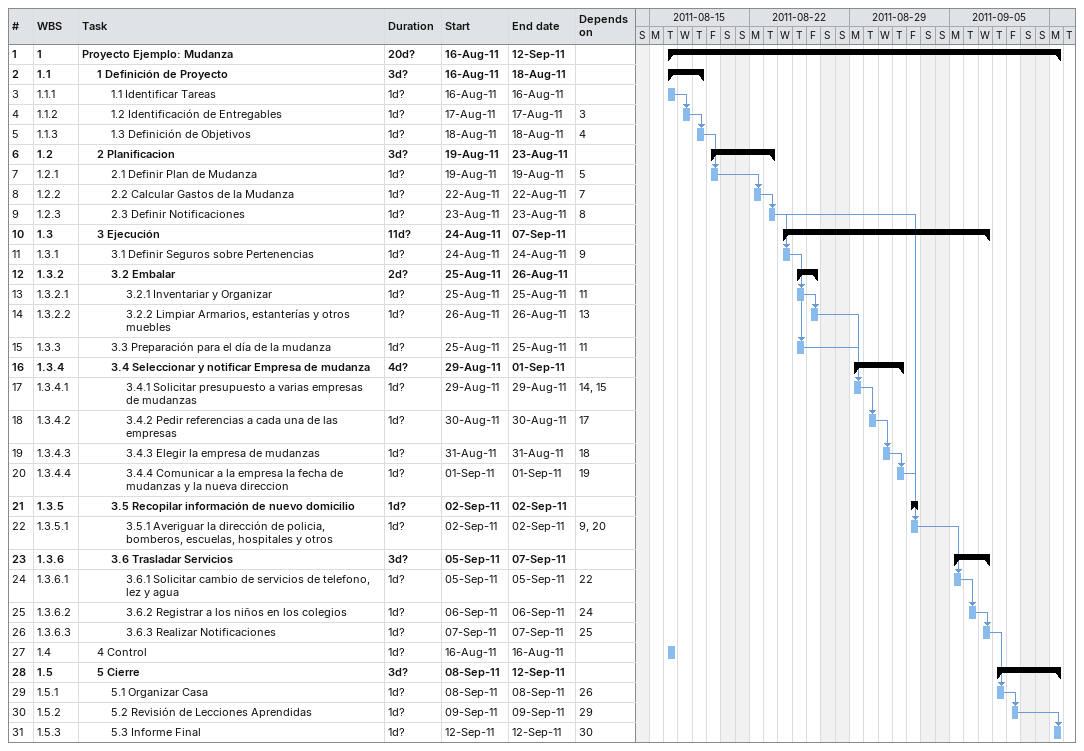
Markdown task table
| ID | WBS | Task | Duration | Start | Finish | Predecessors |
|---|---|---|---|---|---|---|
| 1 | 1 | **Proyecto Ejemplo: Mudanza** | 20d? | 2011-08-16 | 2011-09-12 |  |
| 2 | 1.1 | **1 Definición de Proyecto** | 3d? | 2011-08-16 | 2011-08-18 |  |
| 3 | 1.1.1 | 1.1 Identificar Tareas | 1d? | 2011-08-16 | 2011-08-16 |  |
| 4 | 1.1.2 | 1.2 Identificación de Entregables | 1d? | 2011-08-17 | 2011-08-17 | 3 |
| 5 | 1.1.3 | 1.3 Definición de Objetivos | 1d? | 2011-08-18 | 2011-08-18 | 4 |
| 6 | 1.2 | **2 Planificacion** | 3d? | 2011-08-19 | 2011-08-23 |  |
| 7 | 1.2.1 | 2.1 Definir Plan de Mudanza | 1d? | 2011-08-19 | 2011-08-19 | 5 |
| 8 | 1.2.2 | 2.2 Calcular Gastos de la Mudanza | 1d? | 2011-08-22 | 2011-08-22 | 7 |
| 9 | 1.2.3 | 2.3 Definir Notificaciones | 1d? | 2011-08-23 | 2011-08-23 | 8 |
| 10 | 1.3 | **3 Ejecución** | 11d? | 2011-08-24 | 2011-09-07 |  |
| 11 | 1.3.1 | 3.1 Definir Seguros sobre Pertenencias | 1d? | 2011-08-24 | 2011-08-24 | 9 |
| 12 | 1.3.2 | **3.2 Embalar** | 2d? | 2011-08-25 | 2011-08-26 |  |
| 13 | 1.3.2.1 | 3.2.1 Inventariar y Organizar | 1d? | 2011-08-25 | 2011-08-25 | 11 |
| 14 | 1.3.2.2 | 3.2.2 Limpiar Armarios, estanterías y otros muebles | 1d? | 2011-08-26 | 2011-08-26 | 13 |
| 15 | 1.3.3 | 3.3 Preparación para el día de la mudanza | 1d? | 2011-08-25 | 2011-08-25 | 11 |
| 16 | 1.3.4 | **3.4 Seleccionar y notificar Empresa de mudanza** | 4d? | 2011-08-29 | 2011-09-01 |  |
| 17 | 1.3.4.1 | 3.4.1 Solicitar presupuesto a varias empresas de mudanzas | 1d? | 2011-08-29 | 2011-08-29 | 14, 15 |
| 18 | 1.3.4.2 | 3.4.2 Pedir referencias a cada una de las empresas | 1d? | 2011-08-30 | 2011-08-30 | 17 |
| 19 | 1.3.4.3 | 3.4.3 Elegir la empresa de mudanzas | 1d? | 2011-08-31 | 2011-08-31 | 18 |
| 20 | 1.3.4.4 | 3.4.4 Comunicar a la empresa la fecha de mudanzas y la nueva direccion | 1d? | 2011-09-01 | 2011-09-01 | 19 |
| 21 | 1.3.5 | **3.5 Recopilar información de nuevo domicilio** | 1d? | 2011-09-02 | 2011-09-02 |  |
| 22 | 1.3.5.1 | 3.5.1 Averiguar la dirección de policia, bomberos, escuelas, hospitales y otros | 1d? | 2011-09-02 | 2011-09-02 | 9, 20 |
| 23 | 1.3.6 | **3.6 Trasladar Servicios** | 3d? | 2011-09-05 | 2011-09-07 |  |
| 24 | 1.3.6.1 | 3.6.1 Solicitar cambio de servicios de telefono, lez y agua | 1d? | 2011-09-05 | 2011-09-05 | 22 |
| 25 | 1.3.6.2 | 3.6.2 Registrar a los niños en los colegios | 1d? | 2011-09-06 | 2011-09-06 | 24 |
| 26 | 1.3.6.3 | 3.6.3 Realizar Notificaciones | 1d? | 2011-09-07 | 2011-09-07 | 25 |
| 27 | 1.4 | 4 Control | 1d? | 2011-08-16 | 2011-08-16 |  |
| 28 | 1.5 | **5 Cierre** | 3d? | 2011-09-08 | 2011-09-12 |  |
| 29 | 1.5.1 | 5.1 Organizar Casa | 1d? | 2011-09-08 | 2011-09-08 | 26 |
| 30 | 1.5.2 | 5.2 Revisión de Lecciones Aprendidas | 1d? | 2011-09-09 | 2011-09-09 | 29 |
| 31 | 1.5.3 | 5.3 Informe Final | 1d? | 2011-09-12 | 2011-09-12 | 30 |
